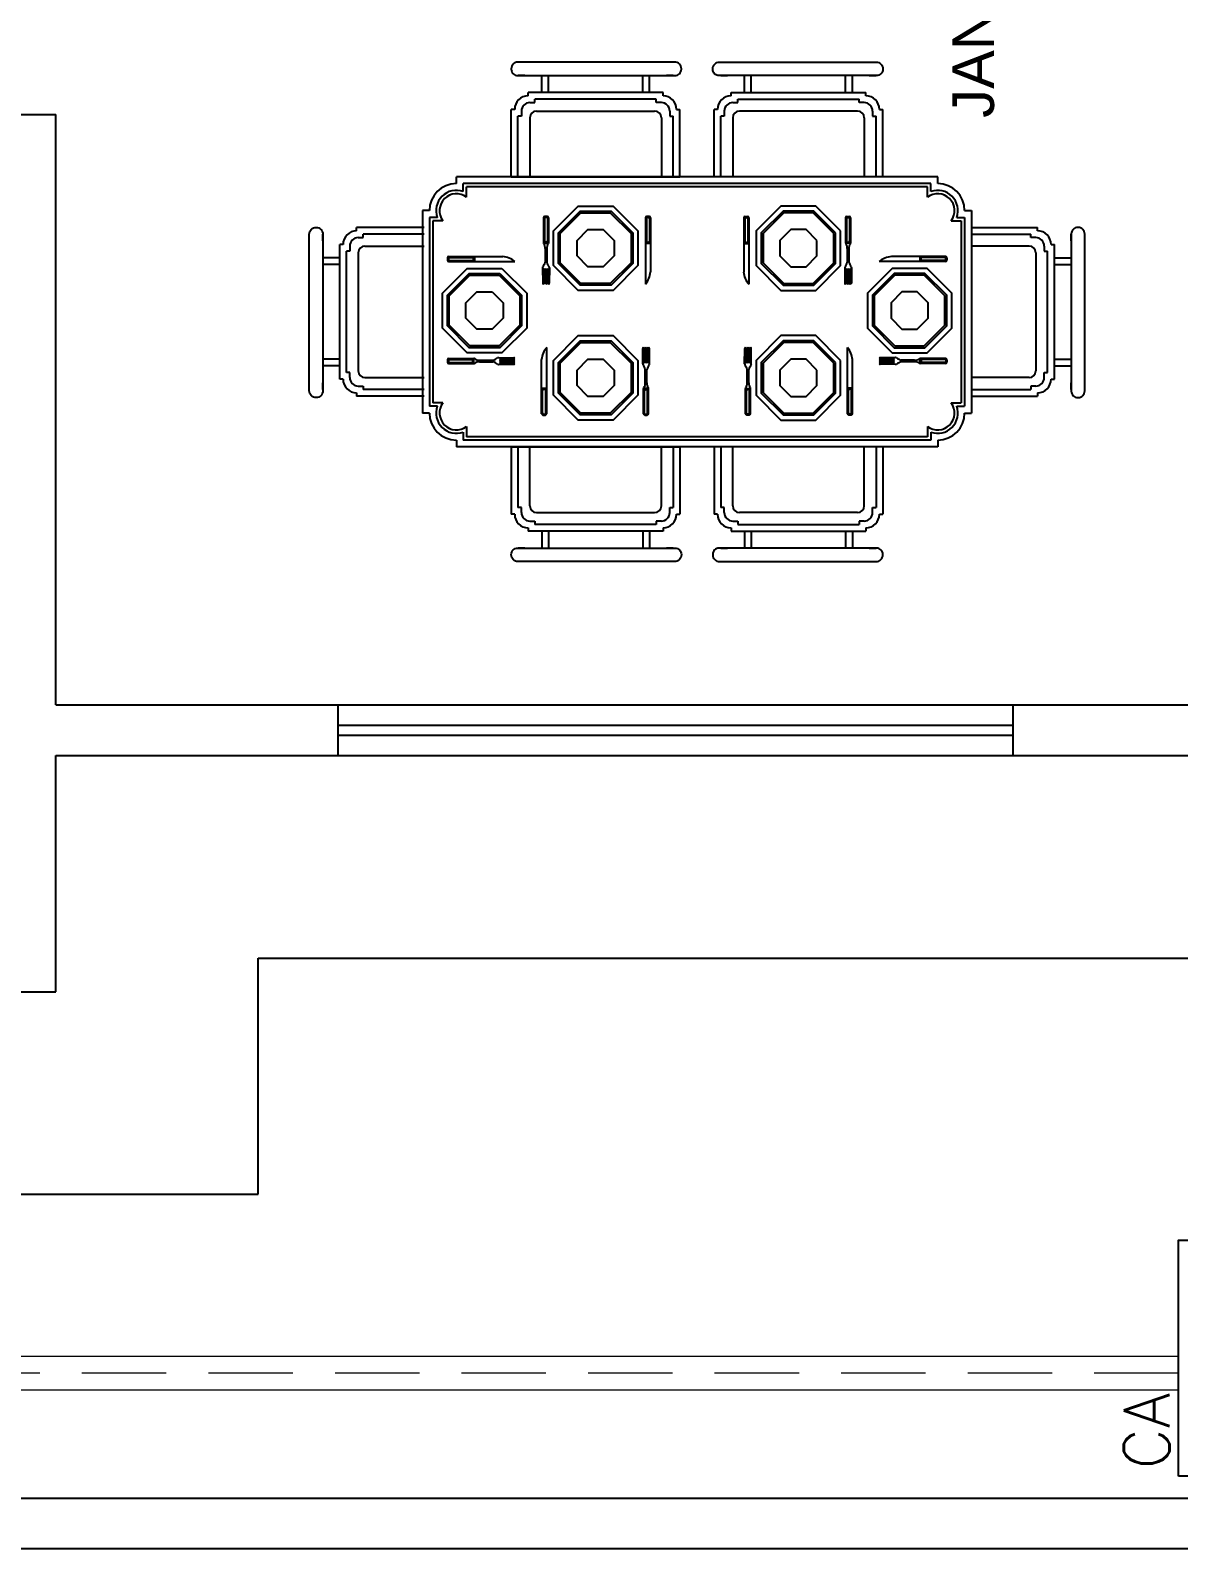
# Model space of a CAD drawing. Header units: millimetres. Extents: x 2426 to 2585, y 1215 to 1309.
# Drawn here: x 2515.91 to 2519.312, y 1247.302 to 1251.801 of the extents above; entities that cross this region are included whole.
import ezdxf

# ---------------------------------------------------------------- set-up
doc = ezdxf.new("R2010")
doc.units = ezdxf.units.MM
doc.linetypes.add('HIDDEN', pattern=[0.375, 0.25, -0.125])
for name, color, linetype in [('01', 1, 'Continuous'), ('02', 2, 'Continuous'), ('A-PEN-B', 5, 'Continuous'), ('A-PEN-C', 4, 'Continuous'), ('A-PEN-G', 3, 'Continuous'), ('DIVERSOS', 4, 'Continuous'), ('SIMBOLOS_SANITÁRIO', 4, 'Continuous'), ('TEXTO2', 3, 'Continuous'), ('TUBULAÇÃO_ESGOTO', 6, 'Continuous')]:
    doc.layers.add(name, color=color, linetype=linetype)
doc.styles.add('ROMANS', font='romans', dxfattribs={"height": 0.1})
doc.styles.add('SANSSERIF', font='sas_____.pfb', dxfattribs={"height": 1})

# ---------------------------------------------------------------- blocks, each defined once
blk = doc.blocks.new('AA')
at = {"layer": 'SIMBOLOS_SANITÁRIO'}
for p, q in [((1657.0062, 1303.8362), (1657.5062, 1303.8362)), ((1657.0062, 1303.7862), (1657.5062, 1303.7862)), ((1657.0062, 1303.7362), (1657.5062, 1303.7362)), ((1657.0062, 1303.6862), (1657.5062, 1303.6862)), ((1657.0062, 1303.6362), (1657.5062, 1303.6362)), ((1657.0062, 1303.5862), (1657.5062, 1303.5862)), ((1657.0062, 1303.5362), (1657.5062, 1303.5362)), ((1657.0062, 1303.4862), (1657.5062, 1303.4862)), ((1657.0062, 1303.4362), (1657.5062, 1303.4362))]:
    blk.add_line(p, q, dxfattribs=at)
for points in [[(1656.9062, 1303.9862), (1657.6062, 1303.9862), (1657.6062, 1303.2862), (1656.9062, 1303.2862)], [(1657.0062, 1303.8862), (1657.5062, 1303.8862), (1657.5062, 1303.3862), (1657.0062, 1303.3862)]]:
    blk.add_lwpolyline(points, close=True, dxfattribs=at)

msp = doc.modelspace()

# ---------------------------------------------------------------- linework, layer by layer
at = {"layer": '01', "color": 253}
for p, q in [((2517.4448, 1251.6173), (2517.4248, 1251.6173)), ((2517.7444, 1251.6173), (2517.7244, 1251.6173)), ((2518.026, 1251.6173), (2518.046, 1251.6173)), ((2518.3256, 1251.6173), (2518.3456, 1251.6173)), ((2517.3898, 1251.5873), (2517.4048, 1251.5873)), ((2517.4048, 1251.5873), (2517.4048, 1251.5973)), ((2517.7644, 1251.5973), (2517.4048, 1251.5973)), ((2517.7644, 1251.5873), (2517.7644, 1251.5973)), ((2517.7794, 1251.5873), (2517.7644, 1251.5873)), ((2517.991, 1251.5873), (2518.006, 1251.5873)), ((2518.006, 1251.5873), (2518.006, 1251.5973)), ((2518.006, 1251.5973), (2518.3656, 1251.5973)), ((2518.3656, 1251.5873), (2518.3656, 1251.5973)), ((2518.3806, 1251.5873), (2518.3656, 1251.5873)), ((2517.3546, 1251.3673), (2517.3546, 1251.5473)), ((2517.3648, 1251.5473), (2517.3546, 1251.5473)), ((2517.3648, 1251.5623), (2517.3648, 1251.5473)), ((2517.3898, 1251.5423), (2517.3898, 1251.3673)), ((2517.4098, 1251.5623), (2517.7594, 1251.5623)), ((2517.7794, 1251.5423), (2517.7794, 1251.3673)), ((2517.8044, 1251.5623), (2517.8044, 1251.5473)), ((2517.8044, 1251.5473), (2517.8146, 1251.5473)), ((2517.8146, 1251.3673), (2517.8146, 1251.5473)), ((2517.9558, 1251.3673), (2517.9558, 1251.5473)), ((2517.966, 1251.5473), (2517.9558, 1251.5473)), ((2517.966, 1251.5623), (2517.966, 1251.5473)), ((2517.991, 1251.5423), (2517.991, 1251.3673)), ((2518.3606, 1251.5623), (2518.011, 1251.5623)), ((2518.3806, 1251.5423), (2518.3806, 1251.3673)), ((2518.4056, 1251.5623), (2518.4056, 1251.5473)), ((2518.4056, 1251.5473), (2518.4158, 1251.5473)), ((2518.4158, 1251.3673), (2518.4158, 1251.5473)), ((2517.1921, 1251.3239), (2517.1921, 1251.3473)), ((2518.5783, 1251.3473), (2517.1921, 1251.3473)), ((2517.3346, 1251.3673), (2517.8346, 1251.3673)), ((2517.8346, 1251.3673), (2517.3346, 1251.3673)), ((2518.4358, 1251.3673), (2517.9358, 1251.3673)), ((2518.4358, 1251.3673), (2517.9358, 1251.3673)), ((2518.5783, 1251.3239), (2518.5783, 1251.3473)), ((2517.2021, 1251.3073), (2517.2021, 1251.3373)), ((2518.5683, 1251.3373), (2517.2021, 1251.3373)), ((2518.5683, 1251.3073), (2518.5683, 1251.3373)), ((2517.441, 1251.2495), (2517.434, 1251.2495)), ((2517.743, 1251.2495), (2517.736, 1251.2495)), ((2518.0274, 1251.2495), (2518.0344, 1251.2495)), ((2518.3294, 1251.2495), (2518.3364, 1251.2495)), ((2517.0721, 1251.2173), (2517.0721, 1250.7173)), ((2517.1156, 1251.2473), (2517.0921, 1251.2473)), ((2517.0921, 1251.2473), (2517.0921, 1250.6873)), ((2517.1321, 1251.2373), (2517.1021, 1251.2373)), ((2517.1021, 1251.2373), (2517.1021, 1250.6973)), ((2517.43, 1251.2455), (2517.43, 1251.171)), ((2517.433, 1251.2455), (2517.433, 1251.177)), ((2517.441, 1251.2465), (2517.434, 1251.2465)), ((2517.442, 1251.2455), (2517.442, 1251.177)), ((2517.445, 1251.2455), (2517.445, 1251.171)), ((2517.732, 1251.2455), (2517.732, 1251.0495)), ((2517.735, 1251.2435), (2517.735, 1251.1755)), ((2517.741, 1251.2465), (2517.738, 1251.2465)), ((2517.744, 1251.2435), (2517.744, 1251.1755)), ((2517.747, 1251.2455), (2517.747, 1251.0855)), ((2518.0234, 1251.2455), (2518.0234, 1251.0855)), ((2518.0264, 1251.2435), (2518.0264, 1251.1755)), ((2518.0294, 1251.2465), (2518.0324, 1251.2465)), ((2518.0354, 1251.2435), (2518.0354, 1251.1755)), ((2518.0384, 1251.2455), (2518.0384, 1251.0495)), ((2518.3254, 1251.2455), (2518.3254, 1251.171)), ((2518.3284, 1251.2455), (2518.3284, 1251.177)), ((2518.3294, 1251.2465), (2518.3364, 1251.2465)), ((2518.3374, 1251.2455), (2518.3374, 1251.177)), ((2518.3404, 1251.2455), (2518.3404, 1251.171)), ((2518.6383, 1251.2373), (2518.6683, 1251.2373)), ((2518.6548, 1251.2473), (2518.6783, 1251.2473)), ((2518.6683, 1251.2373), (2518.6683, 1250.6973)), ((2518.6783, 1251.2473), (2518.6783, 1250.6873)), ((2518.6983, 1251.2173), (2518.6983, 1250.7173)), ((2516.8562, 1251.1621), (2516.8562, 1251.1471)), ((2516.8812, 1251.1871), (2516.8962, 1251.1871)), ((2516.8962, 1251.1871), (2516.8962, 1251.1973)), ((2517.0762, 1251.1973), (2516.8962, 1251.1973)), ((2516.9012, 1251.1621), (2517.0762, 1251.1621)), ((2517.43, 1251.171), (2517.445, 1251.171)), ((2517.439, 1251.174), (2517.436, 1251.174)), ((2517.747, 1251.1695), (2517.732, 1251.1695)), ((2517.741, 1251.1725), (2517.738, 1251.1725)), ((2518.0234, 1251.1695), (2518.0384, 1251.1695)), ((2518.0294, 1251.1725), (2518.0324, 1251.1725)), ((2518.3404, 1251.171), (2518.3254, 1251.171)), ((2518.3314, 1251.174), (2518.3344, 1251.174)), ((2518.6983, 1251.1973), (2518.8742, 1251.1973)), ((2518.8692, 1251.1621), (2518.6983, 1251.1621)), ((2518.8742, 1251.1871), (2518.8742, 1251.1973)), ((2518.8892, 1251.1871), (2518.8742, 1251.1871)), ((2518.9142, 1251.1621), (2518.9142, 1251.1471)), ((2516.8262, 1251.1071), (2516.8262, 1251.1271)), ((2516.8562, 1251.1471), (2516.8462, 1251.1471)), ((2516.8462, 1250.7875), (2516.8462, 1251.1471)), ((2516.8812, 1251.1421), (2516.8812, 1250.7925)), ((2517.1453, 1251.1271), (2517.1453, 1251.1201)), ((2517.1483, 1251.1251), (2517.1483, 1251.1221)), ((2517.1493, 1251.1311), (2517.3093, 1251.1311)), ((2517.1493, 1251.1161), (2517.3453, 1251.1161)), ((2517.1513, 1251.1281), (2517.2193, 1251.1281)), ((2517.1513, 1251.1191), (2517.2193, 1251.1191)), ((2517.2223, 1251.1251), (2517.2223, 1251.1221)), ((2517.2253, 1251.1311), (2517.2253, 1251.1161)), ((2517.435, 1251.1545), (2517.435, 1251.1145)), ((2517.44, 1251.1545), (2517.44, 1251.1145)), ((2518.3304, 1251.1545), (2518.3304, 1251.1145)), ((2518.3354, 1251.1545), (2518.3354, 1251.1145)), ((2518.6211, 1251.1161), (2518.4251, 1251.1161)), ((2518.6211, 1251.1311), (2518.4611, 1251.1311)), ((2518.5451, 1251.1311), (2518.5451, 1251.1161)), ((2518.5481, 1251.1251), (2518.5481, 1251.1221)), ((2518.6191, 1251.1281), (2518.5511, 1251.1281)), ((2518.6191, 1251.1191), (2518.5511, 1251.1191)), ((2518.6221, 1251.1251), (2518.6221, 1251.1221)), ((2518.6251, 1251.1271), (2518.6251, 1251.1201)), ((2518.8892, 1251.1421), (2518.8892, 1250.7925)), ((2518.9142, 1251.1471), (2518.9242, 1251.1471)), ((2518.9242, 1250.7875), (2518.9242, 1251.1471)), ((2518.9442, 1251.1071), (2518.9442, 1251.1271)), ((2517.4275, 1251.0982), (2517.4279, 1251.0523)), ((2517.4305, 1251.0919), (2517.4301, 1251.0523)), ((2517.4318, 1251.0945), (2517.4318, 1251.0945)), ((2517.4331, 1251.0919), (2517.4335, 1251.0523)), ((2517.4361, 1251.0919), (2517.4358, 1251.0523)), ((2517.4375, 1251.0945), (2517.4374, 1251.0945)), ((2517.4388, 1251.0919), (2517.4392, 1251.0523)), ((2517.4418, 1251.0919), (2517.4414, 1251.0523)), ((2517.4432, 1251.0945), (2517.4431, 1251.0945)), ((2517.4445, 1251.0919), (2517.4448, 1251.0523)), ((2517.4475, 1251.0982), (2517.4471, 1251.0523)), ((2518.3229, 1251.0982), (2518.3233, 1251.0523)), ((2518.3259, 1251.0919), (2518.3256, 1251.0523)), ((2518.3272, 1251.0945), (2518.3273, 1251.0945)), ((2518.3286, 1251.0919), (2518.329, 1251.0523)), ((2518.3316, 1251.0919), (2518.3312, 1251.0523)), ((2518.3329, 1251.0945), (2518.333, 1251.0945)), ((2518.3343, 1251.0919), (2518.3346, 1251.0523)), ((2518.3373, 1251.0919), (2518.3369, 1251.0523)), ((2518.3386, 1251.0945), (2518.3386, 1251.0945)), ((2518.3399, 1251.0919), (2518.3403, 1251.0523)), ((2518.3429, 1251.0982), (2518.3425, 1251.0523)), ((2517.429, 1251.0495), (2517.429, 1251.0495)), ((2517.4346, 1251.0495), (2517.4346, 1251.0495)), ((2517.4403, 1251.0495), (2517.4403, 1251.0495)), ((2517.446, 1251.0495), (2517.446, 1251.0495)), ((2518.3244, 1251.0495), (2518.3244, 1251.0495)), ((2518.3301, 1251.0495), (2518.3301, 1251.0495)), ((2518.3358, 1251.0495), (2518.3358, 1251.0495)), ((2518.3414, 1251.0495), (2518.3414, 1251.0495)), ((2517.4397, 1250.6655), (2517.4397, 1250.8615)), ((2517.7243, 1250.8128), (2517.7246, 1250.8588)), ((2517.7258, 1250.8615), (2517.7258, 1250.8615)), ((2517.7273, 1250.8192), (2517.7269, 1250.8588)), ((2517.7299, 1250.8192), (2517.7303, 1250.8588)), ((2517.7314, 1250.8615), (2517.7314, 1250.8615)), ((2517.7329, 1250.8192), (2517.7326, 1250.8588)), ((2517.7356, 1250.8192), (2517.7359, 1250.8588)), ((2517.7371, 1250.8615), (2517.7371, 1250.8615)), ((2517.7386, 1250.8192), (2517.7382, 1250.8588)), ((2517.7413, 1250.8192), (2517.7416, 1250.8588)), ((2517.7428, 1250.8615), (2517.7428, 1250.8615)), ((2517.7443, 1250.8128), (2517.7439, 1250.8588)), ((2518.0261, 1250.8128), (2518.0265, 1250.8588)), ((2518.0276, 1250.8615), (2518.0276, 1250.8615)), ((2518.0291, 1250.8192), (2518.0288, 1250.8588)), ((2518.0318, 1250.8192), (2518.0322, 1250.8588)), ((2518.0333, 1250.8615), (2518.0333, 1250.8615)), ((2518.0348, 1250.8192), (2518.0345, 1250.8588)), ((2518.0375, 1250.8192), (2518.0378, 1250.8588)), ((2518.039, 1250.8615), (2518.039, 1250.8615)), ((2518.0405, 1250.8192), (2518.0401, 1250.8588)), ((2518.0431, 1250.8192), (2518.0435, 1250.8588)), ((2518.0446, 1250.8615), (2518.0446, 1250.8615)), ((2518.0461, 1250.8128), (2518.0458, 1250.8588)), ((2518.3307, 1250.6655), (2518.3307, 1250.8615)), ((2516.8262, 1250.8075), (2516.8262, 1250.8275)), ((2517.1453, 1250.8251), (2517.1453, 1250.8181)), ((2517.1483, 1250.8251), (2517.1483, 1250.8181)), ((2517.1493, 1250.8291), (2517.2238, 1250.8291)), ((2517.1493, 1250.8261), (2517.2178, 1250.8261)), ((2517.1493, 1250.8171), (2517.2178, 1250.8171)), ((2517.1493, 1250.8141), (2517.2238, 1250.8141)), ((2517.2208, 1250.8231), (2517.2208, 1250.8201)), ((2517.2238, 1250.8141), (2517.2238, 1250.8291)), ((2517.2403, 1250.8241), (2517.2803, 1250.8241)), ((2517.2403, 1250.8191), (2517.2803, 1250.8191)), ((2517.2966, 1250.8316), (2517.3425, 1250.8312)), ((2517.2966, 1250.8116), (2517.3425, 1250.812)), ((2517.3003, 1250.8273), (2517.3003, 1250.8272)), ((2517.3003, 1250.8216), (2517.3003, 1250.8215)), ((2517.3003, 1250.8159), (2517.3003, 1250.8159)), ((2517.3029, 1250.8286), (2517.3425, 1250.8289)), ((2517.3029, 1250.8259), (2517.3425, 1250.8255)), ((2517.3029, 1250.8229), (2517.3425, 1250.8233)), ((2517.3029, 1250.8202), (2517.3425, 1250.8199)), ((2517.3029, 1250.8172), (2517.3425, 1250.8176)), ((2517.3029, 1250.8146), (2517.3425, 1250.8142)), ((2517.3453, 1250.8301), (2517.3453, 1250.8301)), ((2517.3453, 1250.8244), (2517.3453, 1250.8244)), ((2517.3453, 1250.8188), (2517.3453, 1250.8187)), ((2517.3453, 1250.8131), (2517.3453, 1250.8131)), ((2517.4247, 1250.6655), (2517.4247, 1250.8256)), ((2517.7286, 1250.8165), (2517.7286, 1250.8165)), ((2517.7342, 1250.8165), (2517.7343, 1250.8165)), ((2517.7399, 1250.8165), (2517.74, 1250.8165)), ((2518.0305, 1250.8165), (2518.0304, 1250.8165)), ((2518.0362, 1250.8165), (2518.0361, 1250.8165)), ((2518.0418, 1250.8165), (2518.0418, 1250.8165)), ((2518.3457, 1250.6655), (2518.3457, 1250.8256)), ((2518.4251, 1250.8301), (2518.4251, 1250.8301)), ((2518.4251, 1250.8244), (2518.4251, 1250.8244)), ((2518.4251, 1250.8188), (2518.4251, 1250.8187)), ((2518.4251, 1250.8131), (2518.4251, 1250.8131)), ((2518.4738, 1250.8316), (2518.4279, 1250.8312)), ((2518.4675, 1250.8286), (2518.4279, 1250.8289)), ((2518.4675, 1250.8259), (2518.4279, 1250.8255)), ((2518.4675, 1250.8229), (2518.4279, 1250.8233)), ((2518.4675, 1250.8202), (2518.4279, 1250.8199)), ((2518.4675, 1250.8172), (2518.4279, 1250.8176)), ((2518.4675, 1250.8146), (2518.4279, 1250.8142)), ((2518.4738, 1250.8116), (2518.4279, 1250.812)), ((2518.4701, 1250.8273), (2518.4701, 1250.8272)), ((2518.4701, 1250.8216), (2518.4701, 1250.8215)), ((2518.4701, 1250.8159), (2518.4701, 1250.8159)), ((2518.5301, 1250.8241), (2518.4901, 1250.8241)), ((2518.5301, 1250.8191), (2518.4901, 1250.8191)), ((2518.5466, 1250.8141), (2518.5466, 1250.8291)), ((2518.6211, 1250.8291), (2518.5466, 1250.8291)), ((2518.6211, 1250.8141), (2518.5466, 1250.8141)), ((2518.5496, 1250.8231), (2518.5496, 1250.8201)), ((2518.6211, 1250.8261), (2518.5526, 1250.8261)), ((2518.6211, 1250.8171), (2518.5526, 1250.8171)), ((2518.6221, 1250.8251), (2518.6221, 1250.8181)), ((2518.6251, 1250.8251), (2518.6251, 1250.8181)), ((2518.9442, 1250.8075), (2518.9442, 1250.8275)), ((2516.8562, 1250.7875), (2516.8462, 1250.7875)), ((2516.8562, 1250.7725), (2516.8562, 1250.7875)), ((2516.9012, 1250.7725), (2517.0762, 1250.7725)), ((2517.7318, 1250.7565), (2517.7318, 1250.7965)), ((2517.7368, 1250.7565), (2517.7368, 1250.7965)), ((2518.0336, 1250.7565), (2518.0336, 1250.7965)), ((2518.0386, 1250.7565), (2518.0386, 1250.7965)), ((2518.8692, 1250.7725), (2518.6983, 1250.7725)), ((2518.9142, 1250.7875), (2518.9242, 1250.7875)), ((2518.9142, 1250.7725), (2518.9142, 1250.7875)), ((2516.8812, 1250.7475), (2516.8962, 1250.7475)), ((2516.8962, 1250.7475), (2516.8962, 1250.7373)), ((2517.0762, 1250.7373), (2516.8962, 1250.7373)), ((2517.4247, 1250.7415), (2517.4397, 1250.7415)), ((2517.4277, 1250.6675), (2517.4277, 1250.7355)), ((2517.4307, 1250.7385), (2517.4337, 1250.7385)), ((2517.4367, 1250.6675), (2517.4367, 1250.7355)), ((2517.7418, 1250.7401), (2517.7268, 1250.7401)), ((2517.7268, 1250.6655), (2517.7268, 1250.7401)), ((2517.7298, 1250.6655), (2517.7298, 1250.7341)), ((2517.7328, 1250.7371), (2517.7358, 1250.7371)), ((2517.7388, 1250.6655), (2517.7388, 1250.7341)), ((2517.7418, 1250.6655), (2517.7418, 1250.7401)), ((2518.0286, 1250.6655), (2518.0286, 1250.7401)), ((2518.0286, 1250.7401), (2518.0436, 1250.7401)), ((2518.0316, 1250.6655), (2518.0316, 1250.7341)), ((2518.0376, 1250.7371), (2518.0346, 1250.7371)), ((2518.0406, 1250.6655), (2518.0406, 1250.7341)), ((2518.0436, 1250.6655), (2518.0436, 1250.7401)), ((2518.3457, 1250.7415), (2518.3307, 1250.7415)), ((2518.3337, 1250.6675), (2518.3337, 1250.7355)), ((2518.3397, 1250.7385), (2518.3367, 1250.7385)), ((2518.3427, 1250.6675), (2518.3427, 1250.7355)), ((2518.6983, 1250.7373), (2518.8742, 1250.7373)), ((2518.8742, 1250.7475), (2518.8742, 1250.7373)), ((2518.8892, 1250.7475), (2518.8742, 1250.7475)), ((2517.1156, 1250.6873), (2517.0921, 1250.6873)), ((2517.1321, 1250.6973), (2517.1021, 1250.6973)), ((2517.4307, 1250.6645), (2517.4337, 1250.6645)), ((2517.7308, 1250.6645), (2517.7378, 1250.6645)), ((2518.0396, 1250.6645), (2518.0326, 1250.6645)), ((2518.3397, 1250.6645), (2518.3367, 1250.6645)), ((2518.6383, 1250.6973), (2518.6683, 1250.6973)), ((2518.6548, 1250.6873), (2518.6783, 1250.6873)), ((2517.2021, 1250.6273), (2517.2021, 1250.5973)), ((2517.4287, 1250.6615), (2517.4357, 1250.6615)), ((2517.7308, 1250.6615), (2517.7378, 1250.6615)), ((2518.0396, 1250.6615), (2518.0326, 1250.6615)), ((2518.3417, 1250.6615), (2518.3347, 1250.6615)), ((2518.5683, 1250.6273), (2518.5683, 1250.5973)), ((2517.1921, 1250.6107), (2517.1921, 1250.5873)), ((2518.5783, 1250.5873), (2517.1921, 1250.5873)), ((2518.5683, 1250.5973), (2517.2021, 1250.5973)), ((2518.5783, 1250.6107), (2518.5783, 1250.5873)), ((2517.8346, 1250.5673), (2517.3346, 1250.5673)), ((2517.3346, 1250.5673), (2517.8346, 1250.5673)), ((2517.3546, 1250.5673), (2517.3546, 1250.3873)), ((2517.3898, 1250.3923), (2517.3898, 1250.5673)), ((2517.7794, 1250.3923), (2517.7794, 1250.5673)), ((2517.8146, 1250.5673), (2517.8146, 1250.3873)), ((2518.4358, 1250.5673), (2517.9358, 1250.5673)), ((2518.4358, 1250.5673), (2517.9358, 1250.5673)), ((2517.9558, 1250.5673), (2517.9558, 1250.3873)), ((2517.991, 1250.3923), (2517.991, 1250.5673)), ((2518.3806, 1250.3923), (2518.3806, 1250.5673)), ((2518.4158, 1250.5673), (2518.4158, 1250.3873)), ((2517.3648, 1250.3873), (2517.3546, 1250.3873)), ((2517.3648, 1250.3723), (2517.3648, 1250.3873)), ((2517.4098, 1250.3723), (2517.7594, 1250.3723)), ((2517.8044, 1250.3723), (2517.8044, 1250.3873)), ((2517.8044, 1250.3873), (2517.8146, 1250.3873)), ((2517.966, 1250.3873), (2517.9558, 1250.3873)), ((2517.966, 1250.3723), (2517.966, 1250.3873)), ((2518.3606, 1250.3723), (2518.011, 1250.3723)), ((2518.4056, 1250.3723), (2518.4056, 1250.3873)), ((2518.4056, 1250.3873), (2518.4158, 1250.3873)), ((2517.3898, 1250.3473), (2517.4048, 1250.3473)), ((2517.4048, 1250.3473), (2517.4048, 1250.3373)), ((2517.7644, 1250.3373), (2517.4048, 1250.3373)), ((2517.4448, 1250.3173), (2517.4248, 1250.3173)), ((2517.7444, 1250.3173), (2517.7244, 1250.3173)), ((2517.7794, 1250.3473), (2517.7644, 1250.3473)), ((2517.7644, 1250.3473), (2517.7644, 1250.3373)), ((2517.991, 1250.3473), (2518.006, 1250.3473)), ((2518.006, 1250.3473), (2518.006, 1250.3373)), ((2518.006, 1250.3373), (2518.3656, 1250.3373)), ((2518.026, 1250.3173), (2518.046, 1250.3173)), ((2518.3256, 1250.3173), (2518.3456, 1250.3173)), ((2518.3656, 1250.3473), (2518.3656, 1250.3373)), ((2518.3806, 1250.3473), (2518.3656, 1250.3473))]:
    msp.add_line(p, q, dxfattribs=at)
for points in [[(2517.4248, 1251.6673), (2517.4448, 1251.6673, 0.414214)], [(2517.7244, 1251.6673), (2517.7444, 1251.6673, 0.414214)], [(2518.046, 1251.6673), (2518.026, 1251.6673, -0.414214)], [(2518.3456, 1251.6673), (2518.3256, 1251.6673, -0.414214)], [(2516.7762, 1251.1271), (2516.7762, 1251.1071, -0.414214)], [(2518.9942, 1251.1271), (2518.9942, 1251.1071, 0.414214)], [(2516.7762, 1250.8275), (2516.7762, 1250.8075, -0.414214)], [(2518.9942, 1250.8275), (2518.9942, 1250.8075, 0.414214)], [(2517.4248, 1250.2673), (2517.4448, 1250.2673, -0.414214)], [(2517.7244, 1250.2673), (2517.7444, 1250.2673, -0.414214)], [(2518.046, 1250.2673), (2518.026, 1250.2673, 0.414214)], [(2518.3456, 1250.2673), (2518.3256, 1250.2673, 0.414214)]]:
    msp.add_lwpolyline(points, format="xyb", dxfattribs=at)
for points in [[(2517.4597, 1251.2077), (2517.533, 1251.2809), (2517.6365, 1251.2809), (2517.7097, 1251.2077), (2517.7097, 1251.1041), (2517.6365, 1251.0309), (2517.533, 1251.0309), (2517.4597, 1251.1041)], [(2517.4747, 1251.2014), (2517.5392, 1251.2659), (2517.6303, 1251.2659), (2517.6947, 1251.2014), (2517.6947, 1251.1103), (2517.6303, 1251.0459), (2517.5392, 1251.0459), (2517.4747, 1251.1103)], [(2517.4797, 1251.1994), (2517.5412, 1251.2609), (2517.6282, 1251.2609), (2517.6897, 1251.1994), (2517.6897, 1251.1124), (2517.6282, 1251.0509), (2517.5412, 1251.0509), (2517.4797, 1251.1124)], [(2518.3107, 1251.2077), (2518.2374, 1251.2809), (2518.1339, 1251.2809), (2518.0607, 1251.2077), (2518.0607, 1251.1041), (2518.1339, 1251.0309), (2518.2374, 1251.0309), (2518.3107, 1251.1041)], [(2518.2957, 1251.2014), (2518.2312, 1251.2659), (2518.1401, 1251.2659), (2518.0757, 1251.2014), (2518.0757, 1251.1103), (2518.1401, 1251.0459), (2518.2312, 1251.0459), (2518.2957, 1251.1103)], [(2518.2907, 1251.1994), (2518.2292, 1251.2609), (2518.1422, 1251.2609), (2518.0807, 1251.1994), (2518.0807, 1251.1124), (2518.1422, 1251.0509), (2518.2292, 1251.0509), (2518.2907, 1251.1124)], [(2517.5297, 1251.1787), (2517.562, 1251.2109), (2517.6075, 1251.2109), (2517.6397, 1251.1787), (2517.6397, 1251.1331), (2517.6075, 1251.1009), (2517.562, 1251.1009), (2517.5297, 1251.1331)], [(2518.2407, 1251.1787), (2518.2084, 1251.2109), (2518.1629, 1251.2109), (2518.1307, 1251.1787), (2518.1307, 1251.1331), (2518.1629, 1251.1009), (2518.2084, 1251.1009), (2518.2407, 1251.1331)], [(2517.3072, 1251.0961), (2517.3805, 1251.0229), (2517.3805, 1250.9193), (2517.3072, 1250.8461), (2517.2037, 1250.8461), (2517.1305, 1250.9193), (2517.1305, 1251.0229), (2517.2037, 1251.0961)], [(2517.301, 1251.0811), (2517.3655, 1251.0167), (2517.3655, 1250.9255), (2517.301, 1250.8611), (2517.2099, 1250.8611), (2517.1455, 1250.9255), (2517.1455, 1251.0167), (2517.2099, 1251.0811)], [(2517.2989, 1251.0761), (2517.3605, 1251.0146), (2517.3605, 1250.9276), (2517.2989, 1250.8661), (2517.212, 1250.8661), (2517.1505, 1250.9276), (2517.1505, 1251.0146), (2517.212, 1251.0761)], [(2518.4632, 1251.0961), (2518.39, 1251.0229), (2518.39, 1250.9193), (2518.4632, 1250.8461), (2518.5667, 1250.8461), (2518.64, 1250.9193), (2518.64, 1251.0229), (2518.5667, 1251.0961)], [(2518.4694, 1251.0811), (2518.405, 1251.0167), (2518.405, 1250.9255), (2518.4694, 1250.8611), (2518.5605, 1250.8611), (2518.625, 1250.9255), (2518.625, 1251.0167), (2518.5605, 1251.0811)], [(2518.4715, 1251.0761), (2518.41, 1251.0146), (2518.41, 1250.9276), (2518.4715, 1250.8661), (2518.5584, 1250.8661), (2518.62, 1250.9276), (2518.62, 1251.0146), (2518.5584, 1251.0761)], [(2517.2782, 1251.0261), (2517.3105, 1250.9939), (2517.3105, 1250.9483), (2517.2782, 1250.9161), (2517.2327, 1250.9161), (2517.2005, 1250.9483), (2517.2005, 1250.9939), (2517.2327, 1251.0261)], [(2518.4922, 1251.0261), (2518.46, 1250.9939), (2518.46, 1250.9483), (2518.4922, 1250.9161), (2518.5377, 1250.9161), (2518.57, 1250.9483), (2518.57, 1250.9939), (2518.5377, 1251.0261)], [(2517.4597, 1250.8235), (2517.533, 1250.8967), (2517.6365, 1250.8967), (2517.7097, 1250.8235), (2517.7097, 1250.7199), (2517.6365, 1250.6467), (2517.533, 1250.6467), (2517.4597, 1250.7199)], [(2518.3107, 1250.8235), (2518.2374, 1250.8967), (2518.1339, 1250.8967), (2518.0607, 1250.8235), (2518.0607, 1250.7199), (2518.1339, 1250.6467), (2518.2374, 1250.6467), (2518.3107, 1250.7199)], [(2517.4747, 1250.8173), (2517.5392, 1250.8817), (2517.6303, 1250.8817), (2517.6947, 1250.8173), (2517.6947, 1250.7261), (2517.6303, 1250.6617), (2517.5392, 1250.6617), (2517.4747, 1250.7261)], [(2517.4797, 1250.8152), (2517.5412, 1250.8767), (2517.6282, 1250.8767), (2517.6897, 1250.8152), (2517.6897, 1250.7282), (2517.6282, 1250.6667), (2517.5412, 1250.6667), (2517.4797, 1250.7282)], [(2518.2957, 1250.8173), (2518.2312, 1250.8817), (2518.1401, 1250.8817), (2518.0757, 1250.8173), (2518.0757, 1250.7261), (2518.1401, 1250.6617), (2518.2312, 1250.6617), (2518.2957, 1250.7261)], [(2518.2907, 1250.8152), (2518.2292, 1250.8767), (2518.1422, 1250.8767), (2518.0807, 1250.8152), (2518.0807, 1250.7282), (2518.1422, 1250.6667), (2518.2292, 1250.6667), (2518.2907, 1250.7282)], [(2517.5297, 1250.7945), (2517.562, 1250.8267), (2517.6075, 1250.8267), (2517.6397, 1250.7945), (2517.6397, 1250.7489), (2517.6075, 1250.7167), (2517.562, 1250.7167), (2517.5297, 1250.7489)], [(2518.2407, 1250.7945), (2518.2084, 1250.8267), (2518.1629, 1250.8267), (2518.1307, 1250.7945), (2518.1307, 1250.7489), (2518.1629, 1250.7167), (2518.2084, 1250.7167), (2518.2407, 1250.7489)]]:
    msp.add_lwpolyline(points, close=True, dxfattribs=at)
for centre, radius, start, end in [((2517.3898, 1251.5623), 0.025, 90, 180), ((2517.7794, 1251.5623), 0.025, 0, 90), ((2517.991, 1251.5623), 0.025, 90, 180), ((2518.3806, 1251.5623), 0.025, 0, 90), ((2517.4098, 1251.5423), 0.02, 90, 180), ((2517.7594, 1251.5423), 0.02, 0, 90), ((2518.011, 1251.5423), 0.02, 90, 180), ((2518.3606, 1251.5423), 0.02, 0, 90), ((2517.1721, 1251.2673), 0.06, 70.5288, 199.4712), ((2517.1721, 1251.2673), 0.05, 53.1301, 216.8699), ((2518.5983, 1251.2673), 0.05, 323.1301, 126.8699), ((2518.5983, 1251.2673), 0.06, 340.5288, 109.4712), ((2517.434, 1251.2455), 0.004, 90, 180), ((2517.441, 1251.2455), 0.004, 0, 90), ((2517.736, 1251.2455), 0.004, 90, 180), ((2517.743, 1251.2455), 0.004, 0, 90), ((2518.0274, 1251.2455), 0.004, 90, 180), ((2518.0344, 1251.2455), 0.004, 0, 90), ((2518.3294, 1251.2455), 0.004, 90, 180), ((2518.3364, 1251.2455), 0.004, 0, 90), ((2517.434, 1251.2455), 0.001, 90, 180), ((2517.441, 1251.2455), 0.001, 0, 90), ((2517.738, 1251.2435), 0.003, 90, 180), ((2517.741, 1251.2435), 0.003, 0, 90), ((2518.0294, 1251.2435), 0.003, 90, 180), ((2518.0324, 1251.2435), 0.003, 0, 90), ((2518.3294, 1251.2455), 0.001, 90, 180), ((2518.3364, 1251.2455), 0.001, 0, 90), ((2516.8812, 1251.1621), 0.025, 90, 180), ((2516.9012, 1251.1421), 0.02, 90, 180), ((2517.4338, 1251.171), 0.00385, 180, 219.3605), ((2517.4164, 1251.1567), 0.0187, 353.468, 39.3605), ((2517.436, 1251.177), 0.003, 180, 270), ((2517.439, 1251.177), 0.003, 270, 0), ((2517.4586, 1251.1567), 0.0187, 140.6395, 186.532), ((2517.4411, 1251.171), 0.00385, 320.6395, 0), ((2517.738, 1251.1755), 0.003, 180, 270), ((2517.741, 1251.1755), 0.003, 270, 0), ((2518.0294, 1251.1755), 0.003, 180, 270), ((2518.0324, 1251.1755), 0.003, 270, 0), ((2518.3293, 1251.171), 0.00385, 180, 219.3605), ((2518.3118, 1251.1567), 0.0187, 353.468, 39.3605), ((2518.3314, 1251.177), 0.003, 180, 270), ((2518.3344, 1251.177), 0.003, 270, 0), ((2518.354, 1251.1567), 0.0187, 140.6395, 186.532), ((2518.3366, 1251.171), 0.00385, 320.6395, 0), ((2518.8692, 1251.1421), 0.02, 0, 90), ((2518.8892, 1251.1621), 0.025, 0, 90), ((2517.1493, 1251.1271), 0.004, 90, 180), ((2517.1493, 1251.1201), 0.004, 180, 270), ((2517.1513, 1251.1251), 0.003, 90, 180), ((2517.1513, 1251.1221), 0.003, 180, 270), ((2517.2193, 1251.1251), 0.003, 0, 90), ((2517.2193, 1251.1221), 0.003, 270, 0), ((2517.3053, 1251.071), 0.0603, 48.4965, 86.1968), ((2517.3981, 1251.1236), 0.038, 322.6134, 346.1777), ((2517.4769, 1251.1236), 0.038, 193.8223, 217.3866), ((2518.2935, 1251.1236), 0.038, 322.6134, 346.1777), ((2518.3723, 1251.1236), 0.038, 193.8223, 217.3866), ((2518.4651, 1251.071), 0.0603, 93.8032, 131.5035), ((2518.5511, 1251.1251), 0.003, 90, 180), ((2518.5511, 1251.1221), 0.003, 180, 270), ((2518.6191, 1251.1251), 0.003, 0, 90), ((2518.6191, 1251.1221), 0.003, 270, 0), ((2518.6211, 1251.1271), 0.004, 0, 90), ((2518.6211, 1251.1201), 0.004, 270, 0), ((2517.4313, 1251.0982), 0.00385, 142.6134, 180), ((2517.4335, 1251.092), 0.00306, 125.0574, 182.8029), ((2517.4301, 1251.092), 0.00306, 357.1971, 54.9426), ((2517.4392, 1251.092), 0.00306, 125.0574, 182.8029), ((2517.4357, 1251.092), 0.00306, 357.1971, 54.9426), ((2517.4449, 1251.092), 0.00306, 125.0574, 182.8029), ((2517.4414, 1251.092), 0.00306, 357.1971, 54.9426), ((2517.4436, 1251.0982), 0.00385, 0, 37.3866), ((2517.6869, 1251.0895), 0.0603, 318.4965, 356.1968), ((2518.0835, 1251.0895), 0.0603, 183.8032, 221.5035), ((2518.3268, 1251.0982), 0.00385, 142.6134, 180), ((2518.329, 1251.092), 0.00306, 125.0574, 182.8029), ((2518.3255, 1251.092), 0.00306, 357.1971, 54.9426), ((2518.3347, 1251.092), 0.00306, 125.0574, 182.8029), ((2518.3312, 1251.092), 0.00306, 357.1971, 54.9426), ((2518.3403, 1251.092), 0.00306, 125.0574, 182.8029), ((2518.3369, 1251.092), 0.00306, 357.1971, 54.9426), ((2518.3391, 1251.0982), 0.00385, 0, 37.3866), ((2517.4305, 1251.0517), 0.00272, 168.9956, 234.7965), ((2517.4274, 1251.0518), 0.00275, 304.6465, 10.1299), ((2517.4362, 1251.0517), 0.00272, 168.9956, 234.7965), ((2517.4331, 1251.0518), 0.00275, 304.6465, 10.1299), ((2517.4419, 1251.0518), 0.00275, 169.8701, 235.3535), ((2517.4387, 1251.0518), 0.00273, 304.9237, 10.5667), ((2517.4475, 1251.0518), 0.00275, 169.8701, 235.3535), ((2517.4444, 1251.0518), 0.00275, 304.6465, 10.1299), ((2518.326, 1251.0518), 0.00275, 169.8701, 235.3535), ((2518.3229, 1251.0518), 0.00275, 304.6465, 10.1299), ((2518.3317, 1251.0518), 0.00273, 169.4333, 235.0763), ((2518.3285, 1251.0518), 0.00275, 304.6465, 10.1299), ((2518.3373, 1251.0518), 0.00275, 169.8701, 235.3535), ((2518.3342, 1251.0517), 0.00272, 305.2035, 11.0044), ((2518.343, 1251.0518), 0.00275, 169.8701, 235.3535), ((2518.3399, 1251.0517), 0.00272, 305.2035, 11.0044), ((2517.4849, 1250.8216), 0.0603, 138.4965, 176.1968), ((2517.7273, 1250.8592), 0.00275, 124.6465, 190.1299), ((2517.7242, 1250.8592), 0.00275, 349.8701, 55.3535), ((2517.733, 1250.8593), 0.00273, 124.9237, 190.5667), ((2517.7299, 1250.8592), 0.00275, 349.8701, 55.3535), ((2517.7387, 1250.8592), 0.00275, 124.6465, 190.1299), ((2517.7355, 1250.8593), 0.00272, 348.9956, 54.7965), ((2517.7443, 1250.8592), 0.00275, 124.6465, 190.1299), ((2517.7412, 1250.8593), 0.00272, 348.9956, 54.7965), ((2518.0292, 1250.8593), 0.00272, 125.2035, 191.0044), ((2518.0261, 1250.8592), 0.00275, 349.8701, 55.3535), ((2518.0349, 1250.8593), 0.00272, 125.2035, 191.0044), ((2518.0318, 1250.8592), 0.00275, 349.8701, 55.3535), ((2518.0405, 1250.8592), 0.00275, 124.6465, 190.1299), ((2518.0374, 1250.8593), 0.00273, 349.4333, 55.0763), ((2518.0462, 1250.8592), 0.00275, 124.6465, 190.1299), ((2518.0431, 1250.8592), 0.00275, 349.8701, 55.3535), ((2518.2856, 1250.8216), 0.0603, 3.8032, 41.5035), ((2517.1493, 1250.8251), 0.004, 90, 180), ((2517.1493, 1250.8181), 0.004, 180, 270), ((2517.1493, 1250.8251), 0.001, 90, 180), ((2517.1493, 1250.8181), 0.001, 180, 270), ((2517.2178, 1250.8231), 0.003, 0, 90), ((2517.2178, 1250.8201), 0.003, 270, 0), ((2517.2238, 1250.8252), 0.00385, 50.6395, 90), ((2517.2238, 1250.8179), 0.00385, 270, 309.3605), ((2517.2381, 1250.8427), 0.0187, 230.6395, 276.532), ((2517.2381, 1250.8005), 0.0187, 83.468, 129.3605), ((2517.2712, 1250.861), 0.038, 283.8223, 307.3866), ((2517.2712, 1250.7822), 0.038, 52.6134, 76.1777), ((2517.2966, 1250.8277), 0.00385, 90, 127.3866), ((2517.2966, 1250.8154), 0.00385, 232.6134, 270), ((2517.3028, 1250.8255), 0.00306, 87.1971, 144.9426), ((2517.3028, 1250.829), 0.00306, 215.0574, 272.8029), ((2517.3028, 1250.8198), 0.00306, 87.1971, 144.9426), ((2517.3028, 1250.8233), 0.00306, 215.0574, 272.8029), ((2517.3028, 1250.8142), 0.00306, 87.1971, 144.9426), ((2517.3028, 1250.8176), 0.00306, 215.0574, 272.8029), ((2517.343, 1250.8285), 0.00275, 34.6465, 100.1299), ((2517.343, 1250.8316), 0.00275, 259.8701, 325.3535), ((2517.343, 1250.8229), 0.00273, 34.9237, 100.5667), ((2517.343, 1250.826), 0.00275, 259.8701, 325.3535), ((2517.343, 1250.8172), 0.00275, 34.6465, 100.1299), ((2517.343, 1250.8203), 0.00272, 258.9956, 324.7965), ((2517.343, 1250.8115), 0.00275, 34.6465, 100.1299), ((2517.343, 1250.8146), 0.00272, 258.9956, 324.7965), ((2517.7281, 1250.8128), 0.00385, 180, 217.3866), ((2517.6949, 1250.7874), 0.038, 13.8223, 37.3866), ((2517.7303, 1250.819), 0.00306, 177.1971, 234.9426), ((2517.7269, 1250.819), 0.00306, 305.0574, 2.8029), ((2517.736, 1250.819), 0.00306, 177.1971, 234.9426), ((2517.7325, 1250.819), 0.00306, 305.0574, 2.8029), ((2517.7737, 1250.7874), 0.038, 142.6134, 166.1777), ((2517.7417, 1250.819), 0.00306, 177.1971, 234.9426), ((2517.7382, 1250.819), 0.00306, 305.0574, 2.8029), ((2517.7404, 1250.8128), 0.00385, 322.6134, 0), ((2518.03, 1250.8128), 0.00385, 180, 217.3866), ((2517.9967, 1250.7874), 0.038, 13.8223, 37.3866), ((2518.0322, 1250.819), 0.00306, 177.1971, 234.9426), ((2518.0287, 1250.819), 0.00306, 305.0574, 2.8029), ((2518.0379, 1250.819), 0.00306, 177.1971, 234.9426), ((2518.0344, 1250.819), 0.00306, 305.0574, 2.8029), ((2518.0756, 1250.7874), 0.038, 142.6134, 166.1777), ((2518.0435, 1250.819), 0.00306, 177.1971, 234.9426), ((2518.0401, 1250.819), 0.00306, 305.0574, 2.8029), ((2518.0423, 1250.8128), 0.00385, 322.6134, 0), ((2518.4274, 1250.8285), 0.00275, 79.8701, 145.3535), ((2518.4274, 1250.8316), 0.00275, 214.6465, 280.1299), ((2518.4274, 1250.8229), 0.00273, 79.4333, 145.0763), ((2518.4274, 1250.826), 0.00275, 214.6465, 280.1299), ((2518.4274, 1250.8172), 0.00275, 79.8701, 145.3535), ((2518.4274, 1250.8203), 0.00272, 215.2035, 281.0044), ((2518.4274, 1250.8115), 0.00275, 79.8701, 145.3535), ((2518.4274, 1250.8146), 0.00272, 215.2035, 281.0044), ((2518.4676, 1250.8255), 0.00306, 35.0574, 92.8029), ((2518.4676, 1250.829), 0.00306, 267.1971, 324.9426), ((2518.4676, 1250.8198), 0.00306, 35.0574, 92.8029), ((2518.4676, 1250.8233), 0.00306, 267.1971, 324.9426), ((2518.4676, 1250.8142), 0.00306, 35.0574, 92.8029), ((2518.4676, 1250.8176), 0.00306, 267.1971, 324.9426), ((2518.4738, 1250.8277), 0.00385, 52.6134, 90), ((2518.4738, 1250.8154), 0.00385, 270, 307.3866), ((2518.4992, 1250.861), 0.038, 232.6134, 256.1777), ((2518.4992, 1250.7822), 0.038, 103.8223, 127.3866), ((2518.5323, 1250.8427), 0.0187, 263.468, 309.3605), ((2518.5323, 1250.8005), 0.0187, 50.6395, 96.532), ((2518.5466, 1250.8252), 0.00385, 90, 129.3605), ((2518.5466, 1250.8179), 0.00385, 230.6395, 270), ((2518.5526, 1250.8231), 0.003, 90, 180), ((2518.5526, 1250.8201), 0.003, 180, 270), ((2518.6211, 1250.8251), 0.004, 0, 90), ((2518.6211, 1250.8251), 0.001, 0, 90), ((2518.6211, 1250.8181), 0.001, 270, 0), ((2518.6211, 1250.8181), 0.004, 270, 0), ((2516.8812, 1250.7725), 0.025, 180, 270), ((2516.9012, 1250.7925), 0.02, 180, 270), ((2517.7132, 1250.7544), 0.0187, 320.6395, 6.532), ((2517.7554, 1250.7544), 0.0187, 173.468, 219.3605), ((2518.015, 1250.7544), 0.0187, 320.6395, 6.532), ((2518.0572, 1250.7544), 0.0187, 173.468, 219.3605), ((2518.8692, 1250.7925), 0.02, 270, 0), ((2518.8892, 1250.7725), 0.025, 270, 0), ((2517.4307, 1250.7355), 0.003, 90, 180), ((2517.4337, 1250.7355), 0.003, 0, 90), ((2517.7306, 1250.7401), 0.00385, 140.6395, 180), ((2517.7328, 1250.7341), 0.003, 90, 180), ((2517.7358, 1250.7341), 0.003, 0, 90), ((2517.7379, 1250.7401), 0.00385, 0, 39.3605), ((2518.0325, 1250.7401), 0.00385, 140.6395, 180), ((2518.0346, 1250.7341), 0.003, 90, 180), ((2518.0376, 1250.7341), 0.003, 0, 90), ((2518.0398, 1250.7401), 0.00385, 0, 39.3605), ((2518.3367, 1250.7355), 0.003, 90, 180), ((2518.3397, 1250.7355), 0.003, 0, 90), ((2517.1721, 1250.6673), 0.06, 160.5288, 289.4712), ((2517.1721, 1250.6673), 0.05, 143.1301, 306.8699), ((2517.4287, 1250.6655), 0.004, 180, 270), ((2517.4307, 1250.6675), 0.003, 180, 270), ((2517.4337, 1250.6675), 0.003, 270, 0), ((2517.4357, 1250.6655), 0.004, 270, 0), ((2517.7308, 1250.6655), 0.004, 180, 270), ((2517.7308, 1250.6655), 0.001, 180, 270), ((2517.7378, 1250.6655), 0.001, 270, 0), ((2517.7378, 1250.6655), 0.004, 270, 0), ((2518.0326, 1250.6655), 0.004, 180, 270), ((2518.0326, 1250.6655), 0.001, 180, 270), ((2518.0396, 1250.6655), 0.001, 270, 0), ((2518.0396, 1250.6655), 0.004, 270, 0), ((2518.3347, 1250.6655), 0.004, 180, 270), ((2518.3367, 1250.6675), 0.003, 180, 270), ((2518.3397, 1250.6675), 0.003, 270, 0), ((2518.3417, 1250.6655), 0.004, 270, 0), ((2518.5983, 1250.6673), 0.05, 233.1301, 36.8699), ((2518.5983, 1250.6673), 0.06, 250.5288, 19.4712), ((2517.3898, 1250.3723), 0.025, 180, 270), ((2517.4098, 1250.3923), 0.02, 180, 270), ((2517.7594, 1250.3923), 0.02, 270, 0), ((2517.7794, 1250.3723), 0.025, 270, 0), ((2517.991, 1250.3723), 0.025, 180, 270), ((2518.011, 1250.3923), 0.02, 180, 270), ((2518.3606, 1250.3923), 0.02, 270, 0), ((2518.3806, 1250.3723), 0.025, 270, 0)]:
    msp.add_arc(centre, radius, start, end, dxfattribs=at)
at = {"layer": '02', "color": 253}
for p, q in [((2517.3747, 1251.6673), (2517.3547, 1251.6673)), ((2517.4248, 1251.6173), (2517.4248, 1251.6673)), ((2517.4448, 1251.6173), (2517.4448, 1251.6673)), ((2517.7244, 1251.6173), (2517.7244, 1251.6673)), ((2517.7444, 1251.6173), (2517.7444, 1251.6673)), ((2517.8147, 1251.6673), (2517.7947, 1251.6673)), ((2517.8387, 1251.6863), (2517.8387, 1251.6873)), ((2517.9317, 1251.6863), (2517.9317, 1251.6873)), ((2517.9557, 1251.6673), (2517.9757, 1251.6673)), ((2518.026, 1251.6173), (2518.026, 1251.6673)), ((2518.046, 1251.6173), (2518.046, 1251.6673)), ((2518.3256, 1251.6173), (2518.3256, 1251.6673)), ((2518.3456, 1251.6173), (2518.3456, 1251.6673)), ((2518.3957, 1251.6673), (2518.4157, 1251.6673)), ((2517.3848, 1251.6073), (2517.3848, 1251.6173)), ((2517.4248, 1251.6173), (2517.3848, 1251.6173)), ((2517.7244, 1251.6173), (2517.4448, 1251.6173)), ((2517.7844, 1251.6173), (2517.7444, 1251.6173)), ((2517.7844, 1251.6073), (2517.7844, 1251.6173)), ((2517.986, 1251.6073), (2517.986, 1251.6173)), ((2517.986, 1251.6173), (2518.026, 1251.6173)), ((2518.046, 1251.6173), (2518.3256, 1251.6173)), ((2518.3456, 1251.6173), (2518.3856, 1251.6173)), ((2518.3856, 1251.6073), (2518.3856, 1251.6173)), ((2517.3346, 1251.3673), (2517.3346, 1251.5673)), ((2517.3448, 1251.5673), (2517.3346, 1251.5673)), ((2517.8244, 1251.5673), (2517.8346, 1251.5673)), ((2517.8346, 1251.3673), (2517.8346, 1251.5673)), ((2517.9358, 1251.3673), (2517.9358, 1251.5673)), ((2517.946, 1251.5673), (2517.9358, 1251.5673)), ((2518.4256, 1251.5673), (2518.4358, 1251.5673)), ((2518.4358, 1251.3673), (2518.4358, 1251.5673)), ((2517.1721, 1251.3473), (2517.1721, 1251.3673)), ((2517.3346, 1251.3673), (2517.1721, 1251.3673)), ((2517.9358, 1251.3673), (2517.8346, 1251.3673)), ((2518.5983, 1251.3673), (2518.4358, 1251.3673)), ((2518.5983, 1251.3473), (2518.5983, 1251.3673)), ((2517.0921, 1251.2673), (2517.0721, 1251.2673)), ((2517.0721, 1251.2673), (2517.0721, 1251.2173)), ((2518.6783, 1251.2673), (2518.6983, 1251.2673)), ((2518.6983, 1251.2673), (2518.6983, 1251.2173)), ((2516.8762, 1251.2071), (2516.8762, 1251.2173)), ((2517.0762, 1251.2173), (2516.8762, 1251.2173)), ((2518.6983, 1251.2173), (2518.8942, 1251.2173)), ((2518.8942, 1251.2071), (2518.8942, 1251.2173)), ((2516.7762, 1251.1772), (2516.7762, 1251.1972)), ((2516.8362, 1251.1671), (2516.8262, 1251.1671)), ((2516.8262, 1251.1271), (2516.8262, 1251.1671)), ((2518.9342, 1251.1671), (2518.9442, 1251.1671)), ((2518.9442, 1251.1271), (2518.9442, 1251.1671)), ((2518.9942, 1251.1772), (2518.9942, 1251.1972)), ((2516.8262, 1251.1271), (2516.7762, 1251.1271)), ((2518.9442, 1251.1271), (2518.9942, 1251.1271)), ((2516.8262, 1251.1071), (2516.7762, 1251.1071)), ((2516.8262, 1250.8275), (2516.8262, 1251.1071)), ((2518.9442, 1250.8275), (2518.9442, 1251.1071)), ((2518.9442, 1251.1071), (2518.9942, 1251.1071)), ((2516.8262, 1250.8275), (2516.7762, 1250.8275)), ((2516.8262, 1250.8075), (2516.7762, 1250.8075)), ((2516.8262, 1250.7675), (2516.8262, 1250.8075)), ((2518.9442, 1250.8275), (2518.9942, 1250.8275)), ((2518.9442, 1250.7675), (2518.9442, 1250.8075)), ((2518.9442, 1250.8075), (2518.9942, 1250.8075)), ((2516.7762, 1250.7372), (2516.7762, 1250.7572)), ((2516.8362, 1250.7675), (2516.8262, 1250.7675)), ((2518.9342, 1250.7675), (2518.9442, 1250.7675)), ((2518.9942, 1250.7372), (2518.9942, 1250.7572)), ((2516.7572, 1250.7132), (2516.7562, 1250.7132)), ((2516.8762, 1250.7275), (2516.8762, 1250.7173)), ((2517.0762, 1250.7173), (2516.8762, 1250.7173)), ((2517.0721, 1250.7173), (2517.0721, 1250.6673)), ((2518.6983, 1250.7173), (2518.6983, 1250.6673)), ((2518.6983, 1250.7173), (2518.8942, 1250.7173)), ((2518.8942, 1250.7275), (2518.8942, 1250.7173)), ((2519.0132, 1250.7132), (2519.0142, 1250.7132)), ((2517.0921, 1250.6673), (2517.0721, 1250.6673)), ((2518.6783, 1250.6673), (2518.6983, 1250.6673)), ((2517.1721, 1250.5873), (2517.1721, 1250.5673)), ((2518.5983, 1250.5873), (2518.5983, 1250.5673)), ((2517.3346, 1250.5673), (2517.1721, 1250.5673)), ((2517.3346, 1250.5673), (2517.3346, 1250.3673)), ((2517.9358, 1250.5673), (2517.8346, 1250.5673)), ((2517.8346, 1250.5673), (2517.8346, 1250.3673)), ((2517.9358, 1250.5673), (2517.9358, 1250.3673)), ((2518.5983, 1250.5673), (2518.4358, 1250.5673)), ((2518.4358, 1250.5673), (2518.4358, 1250.3673)), ((2517.3448, 1250.3673), (2517.3346, 1250.3673)), ((2517.8244, 1250.3673), (2517.8346, 1250.3673)), ((2517.946, 1250.3673), (2517.9358, 1250.3673)), ((2518.4256, 1250.3673), (2518.4358, 1250.3673)), ((2517.3848, 1250.3273), (2517.3848, 1250.3173)), ((2517.4248, 1250.3173), (2517.3848, 1250.3173)), ((2517.4248, 1250.3173), (2517.4248, 1250.2673)), ((2517.4448, 1250.3173), (2517.4448, 1250.2673)), ((2517.7244, 1250.3173), (2517.4448, 1250.3173)), ((2517.7244, 1250.3173), (2517.7244, 1250.2673)), ((2517.7444, 1250.3173), (2517.7444, 1250.2673)), ((2517.7844, 1250.3173), (2517.7444, 1250.3173)), ((2517.7844, 1250.3273), (2517.7844, 1250.3173)), ((2517.986, 1250.3273), (2517.986, 1250.3173)), ((2517.986, 1250.3173), (2518.026, 1250.3173)), ((2518.026, 1250.3173), (2518.026, 1250.2673)), ((2518.046, 1250.3173), (2518.046, 1250.2673)), ((2518.046, 1250.3173), (2518.3256, 1250.3173)), ((2518.3256, 1250.3173), (2518.3256, 1250.2673)), ((2518.3456, 1250.3173), (2518.3456, 1250.2673)), ((2518.3456, 1250.3173), (2518.3856, 1250.3173)), ((2518.3856, 1250.3273), (2518.3856, 1250.3173)), ((2517.3747, 1250.2673), (2517.3547, 1250.2673)), ((2517.8147, 1250.2673), (2517.7947, 1250.2673)), ((2517.9557, 1250.2673), (2517.9757, 1250.2673)), ((2518.3957, 1250.2673), (2518.4157, 1250.2673)), ((2517.8387, 1250.2483), (2517.8387, 1250.2473)), ((2517.9317, 1250.2483), (2517.9317, 1250.2473))]:
    msp.add_line(p, q, dxfattribs=at)
for points in [[(2517.8187, 1251.7073), (2517.3546, 1251.7073, 0.414214), (2517.3346, 1251.6873), (2517.3346, 1251.6863, 0.414214), (2517.3536, 1251.6673), (2517.4248, 1251.6673, 0.414214)], [(2517.8387, 1251.6873, 0.414214), (2517.8187, 1251.7073, 0.414214)], [(2517.9317, 1251.6873, -0.414214), (2517.9517, 1251.7073, -0.414214)], [(2517.9517, 1251.7073), (2518.4158, 1251.7073, -0.414214), (2518.4358, 1251.6873), (2518.4358, 1251.6863, -0.414214), (2518.4168, 1251.6673), (2518.3456, 1251.6673, -0.414214)], [(2517.4448, 1251.6673), (2517.7244, 1251.6673, 0.414214)], [(2517.7444, 1251.6673), (2517.8197, 1251.6673, 0.414214), (2517.8387, 1251.6863)], [(2518.026, 1251.6673), (2517.9507, 1251.6673, -0.414214), (2517.9317, 1251.6863)], [(2518.3256, 1251.6673), (2518.046, 1251.6673, -0.414214)], [(2516.7362, 1250.7332), (2516.7362, 1251.1973, -0.414214), (2516.7562, 1251.2173), (2516.7572, 1251.2173, -0.414214), (2516.7762, 1251.1983), (2516.7762, 1251.1271, -0.414214)], [(2519.0342, 1250.7332), (2519.0342, 1251.1973, 0.414214), (2519.0142, 1251.2173), (2519.0132, 1251.2173, 0.414214), (2518.9942, 1251.1983), (2518.9942, 1251.1271, 0.414214)], [(2516.7762, 1251.1071), (2516.7762, 1250.8275, -0.414214)], [(2518.9942, 1251.1071), (2518.9942, 1250.8275, 0.414214)], [(2516.7762, 1250.8075), (2516.7762, 1250.7322, -0.414214), (2516.7572, 1250.7132)], [(2518.9942, 1250.8075), (2518.9942, 1250.7322, 0.414214), (2519.0132, 1250.7132)], [(2516.7562, 1250.7132, -0.414214), (2516.7362, 1250.7332, -0.414214)], [(2519.0142, 1250.7132, 0.414214), (2519.0342, 1250.7332, 0.414214)], [(2517.8187, 1250.2273), (2517.3546, 1250.2273, -0.414214), (2517.3346, 1250.2473), (2517.3346, 1250.2483, -0.414214), (2517.3536, 1250.2673), (2517.4248, 1250.2673, -0.414214)], [(2517.4448, 1250.2673), (2517.7244, 1250.2673, -0.414214)], [(2517.7444, 1250.2673), (2517.8197, 1250.2673, -0.414214), (2517.8387, 1250.2483)], [(2518.026, 1250.2673), (2517.9507, 1250.2673, 0.414214), (2517.9317, 1250.2483)], [(2517.9517, 1250.2273), (2518.4158, 1250.2273, 0.414214), (2518.4358, 1250.2473), (2518.4358, 1250.2483, 0.414214), (2518.4168, 1250.2673), (2518.3456, 1250.2673, 0.414214)], [(2518.3256, 1250.2673), (2518.046, 1250.2673, 0.414214)], [(2517.8387, 1250.2473, -0.414214), (2517.8187, 1250.2273, -0.414214)], [(2517.9317, 1250.2473, 0.414214), (2517.9517, 1250.2273, 0.414214)]]:
    msp.add_lwpolyline(points, format="xyb", dxfattribs=at)
for centre, radius, start, end in [((2517.3848, 1251.5673), 0.04, 90, 180), ((2517.7844, 1251.5673), 0.04, 0, 90), ((2517.986, 1251.5673), 0.04, 90, 180), ((2518.3856, 1251.5673), 0.04, 0, 90), ((2517.1721, 1251.2673), 0.08, 90, 180), ((2518.5983, 1251.2673), 0.08, 0, 90), ((2516.8762, 1251.1671), 0.04, 90, 180), ((2518.8942, 1251.1671), 0.04, 0, 90), ((2516.8762, 1250.7675), 0.04, 180, 270), ((2518.8942, 1250.7675), 0.04, 270, 0), ((2517.1721, 1250.6673), 0.08, 180, 270), ((2518.5983, 1250.6673), 0.08, 270, 0), ((2517.3848, 1250.3673), 0.04, 180, 270), ((2517.7844, 1250.3673), 0.04, 270, 0), ((2517.986, 1250.3673), 0.04, 180, 270), ((2518.3856, 1250.3673), 0.04, 270, 0)]:
    msp.add_arc(centre, radius, start, end, dxfattribs=at)
at = {"layer": 'A-PEN-B', "color": 253}
for p, q in [((2514.8346, 1251.5524), (2515.9846, 1251.5524)), ((2515.9846, 1249.8024), (2515.9846, 1251.5524)), ((2515.9846, 1249.8024), (2523.0346, 1249.8024)), ((2515.9846, 1249.6524), (2523.1846, 1249.6524)), ((2515.9846, 1248.9524), (2515.9846, 1249.6524)), ((2516.5846, 1249.0524), (2526.9846, 1249.0524)), ((2516.5846, 1248.3524), (2516.5846, 1249.0524)), ((2514.0096, 1248.9524), (2515.9846, 1248.9524)), ((2509.5346, 1248.3524), (2516.5846, 1248.3524)), ((2506.0346, 1247.4524), (2535.7346, 1247.4524)), ((2505.8846, 1247.3024), (2535.8846, 1247.3024))]:
    msp.add_line(p, q, dxfattribs=at)
at = {"layer": 'A-PEN-C', "color": 253}
for p, q in [((2516.822, 1249.8024), (2518.822, 1249.8024)), ((2516.822, 1249.6524), (2516.822, 1249.8024)), ((2518.822, 1249.6524), (2518.822, 1249.8024)), ((2516.822, 1249.6524), (2518.822, 1249.6524))]:
    msp.add_line(p, q, dxfattribs=at)
at = {"layer": 'A-PEN-G', "color": 253}
for p, q in [((2516.822, 1249.7424), (2518.822, 1249.7424)), ((2516.822, 1249.7124), (2518.822, 1249.7124))]:
    msp.add_line(p, q, dxfattribs=at)
at = {"layer": 'TUBULAÇÃO_ESGOTO', "lineweight": 15}
for p, q in [((2506.8319, 1247.8726), (2519.3124, 1247.8726)), ((2506.8319, 1247.7726), (2519.3124, 1247.7726))]:
    msp.add_line(p, q, dxfattribs=at)
at = {"layer": 'TUBULAÇÃO_ESGOTO', "linetype": 'HIDDEN', "lineweight": 15}
msp.add_line((2519.3124, 1247.8228), (2506.8319, 1247.8225), dxfattribs=at)

# ---------------------------------------------------------------- block references
at = {"layer": 'DIVERSOS', "lineweight": 15, "rotation": 90}
msp.add_blockref('AA', (3823.2986, -409.3895), dxfattribs=at)

# ---------------------------------------------------------------- texts
at = {"layer": 'SIMBOLOS_SANITÁRIO', "lineweight": 15, "style": 'ROMANS'}
msp.add_text('CA', height=0.135, rotation=90, dxfattribs=at).set_placement((2519.2851, 1247.5378))
at = {"layer": 'TEXTO2', "color": 253, "style": 'SANSSERIF'}
msp.add_text('JANTAR', height=0.12312, rotation=90, dxfattribs=at).set_placement((2518.7653, 1251.542))

doc.saveas('drawing.dxf')
